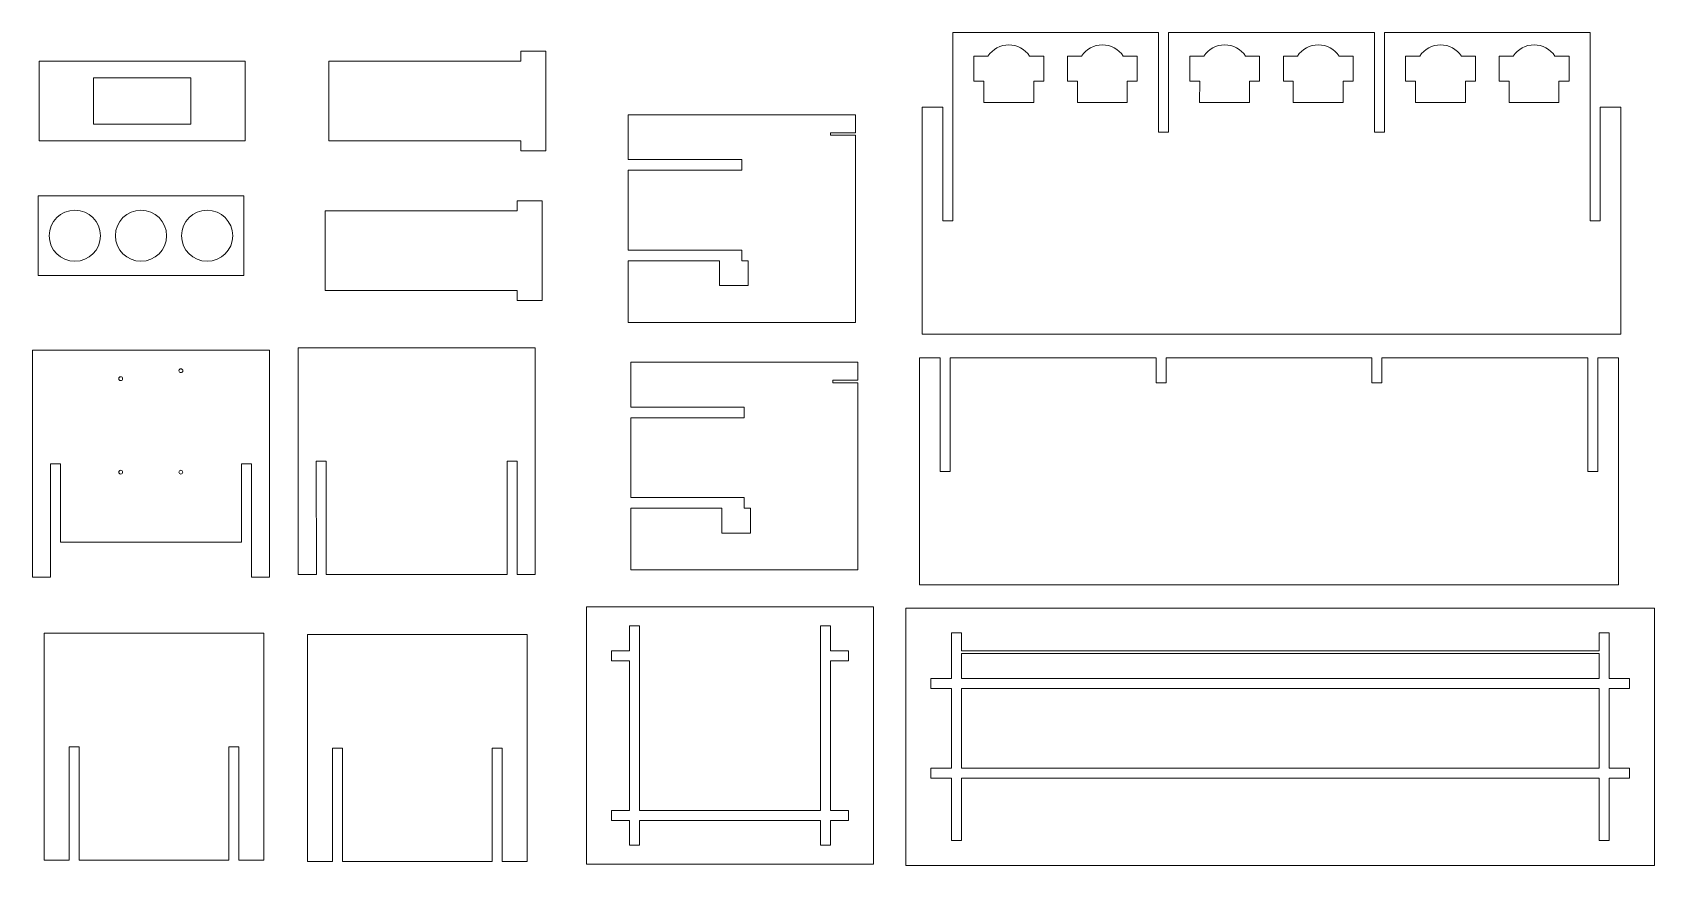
# Model space of a CAD drawing. Header units: inches. Extents: x 164 to 518, y 302 to 484.
import ezdxf

# ---------------------------------------------------------------- set-up
doc = ezdxf.new("R2010")
doc.units = ezdxf.units.IN
doc.header["$MEASUREMENT"] = 0
doc.layers.add('Make2D__Sichtbar__Kurven', color=7, linetype='Continuous')

msp = doc.modelspace()

# ---------------------------------------------------------------- linework, layer by layer
at = {"layer": 'Make2D__Sichtbar__Kurven', "lineweight": 0}
for points in [[(364.72, 483.62), (364.72, 442.47)], [(409.69, 483.62), (364.72, 483.62)], [(409.69, 461.82), (409.69, 467.27), (409.69, 483.62)], [(411.87, 483.62), (411.87, 467.27)], [(456.84, 483.62), (411.87, 483.62)], [(456.84, 461.82), (456.84, 467.27), (456.84, 483.62)], [(459.02, 483.62), (459.02, 467.27), (459.02, 461.82)], [(503.99, 483.62), (459.02, 483.62)], [(503.99, 442.47), (503.99, 483.62)], [(270.41, 477.35), (270.41, 479.53)], [(270.41, 479.53), (275.86, 479.53)], [(275.86, 479.53), (275.86, 457.73)], [(369.35, 472.99), (369.35, 478.44)], [(369.35, 478.44), (372.43, 478.44)], [(381.53, 478.44), (384.61, 478.44)], [(384.61, 478.44), (384.61, 472.99)], [(389.8, 472.99), (389.8, 478.44)], [(389.8, 478.44), (392.87, 478.44)], [(401.97, 478.44), (405.05, 478.44)], [(405.05, 478.44), (405.05, 472.99)], [(416.51, 472.99), (416.51, 478.44)], [(416.51, 478.44), (419.58, 478.44)], [(428.69, 478.44), (431.76, 478.44)], [(431.76, 478.44), (431.76, 472.99)], [(436.95, 472.99), (436.95, 478.44)], [(436.95, 478.44), (440.02, 478.44)], [(449.13, 478.44), (452.2, 478.44)], [(452.2, 478.44), (452.2, 472.99)], [(463.66, 472.99), (463.66, 478.44)], [(463.66, 478.44), (466.73, 478.44)], [(475.84, 478.44), (478.91, 478.44)], [(478.91, 478.44), (478.91, 472.99)], [(484.1, 472.99), (484.1, 478.44)], [(484.1, 478.44), (487.17, 478.44)], [(496.28, 478.44), (499.35, 478.44)], [(499.35, 478.44), (499.35, 472.99)], [(210.18, 477.35), (165.21, 477.35)], [(165.21, 477.35), (165.21, 459.91)], [(210.18, 459.91), (210.18, 477.35)], [(228.44, 459.91), (228.44, 477.35)], [(228.44, 477.35), (270.41, 477.35)], [(177.06, 463.59), (177.06, 473.67)], [(177.06, 473.67), (198.32, 473.67)], [(198.32, 473.67), (198.32, 463.59)], [(371.52, 472.99), (369.35, 472.99)], [(371.51, 468.33), (371.52, 472.99)], [(384.61, 472.99), (382.41, 472.99)], [(382.41, 472.99), (382.41, 468.33)], [(391.96, 472.99), (389.8, 472.99)], [(391.95, 468.33), (391.96, 472.99)], [(405.05, 472.99), (402.85, 472.99)], [(402.85, 472.99), (402.85, 468.33)], [(418.67, 472.99), (416.51, 472.99)], [(418.66, 468.33), (418.67, 472.99)], [(431.76, 472.99), (429.56, 472.99)], [(429.56, 472.99), (429.56, 468.33)], [(439.11, 472.99), (436.95, 472.99)], [(439.1, 468.33), (439.11, 472.99)], [(452.2, 472.99), (450, 472.99)], [(450, 472.99), (450, 468.33)], [(465.82, 472.99), (463.66, 472.99)], [(465.81, 468.33), (465.82, 472.99)], [(478.91, 472.99), (476.71, 472.99)], [(476.71, 472.99), (476.71, 468.33)], [(486.26, 472.99), (484.1, 472.99)], [(486.25, 468.33), (486.26, 472.99)], [(499.35, 472.99), (497.15, 472.99)], [(497.15, 472.99), (497.15, 468.33)], [(382.41, 468.33), (371.51, 468.33)], [(402.85, 468.33), (391.95, 468.33)], [(429.56, 468.33), (418.66, 468.33)], [(450, 468.33), (439.1, 468.33)], [(476.71, 468.33), (465.81, 468.33)], [(497.15, 468.33), (486.25, 468.33)], [(293.85, 455.82), (293.85, 465.63)], [(293.85, 465.63), (294.4, 465.63)], [(294.4, 465.63), (343.46, 465.63)], [(343.46, 465.63), (343.46, 461.71)], [(358.04, 467.27), (358.04, 418.21), (358.04, 417.66)], [(362.54, 467.27), (358.04, 467.27)], [(362.54, 442.47), (362.54, 467.27)], [(411.87, 467.27), (411.87, 461.82)], [(506.17, 467.27), (506.17, 442.47)], [(510.67, 467.27), (506.17, 467.27)], [(510.67, 417.67), (510.67, 418.21), (510.67, 467.27)], [(198.32, 463.59), (177.06, 463.59)], [(343.46, 461.71), (338.01, 461.71)], [(338.01, 461.71), (338.01, 461.14)], [(338.01, 461.14), (343.46, 461.14)], [(343.46, 461.14), (343.46, 420.25)], [(411.87, 461.82), (409.69, 461.82)], [(459.02, 461.82), (456.84, 461.82)], [(165.21, 459.91), (210.18, 459.91)], [(270.41, 459.91), (228.44, 459.91)], [(270.41, 457.73), (270.41, 459.91)], [(275.86, 457.73), (270.41, 457.73)], [(318.65, 455.82), (293.85, 455.82)], [(318.65, 453.5), (318.65, 455.82)], [(293.85, 436.06), (293.85, 453.5)], [(293.85, 453.5), (318.65, 453.5)], [(209.91, 447.92), (164.93, 447.91)], [(164.93, 447.91), (164.93, 430.47)], [(209.91, 430.47), (209.91, 447.92)], [(269.59, 446.83), (275.05, 446.83)], [(269.59, 444.65), (269.59, 446.83)], [(275.05, 446.83), (275.05, 425.02)], [(227.62, 444.65), (269.59, 444.65)], [(227.62, 427.2), (227.62, 444.65)], [(364.72, 442.47), (362.54, 442.47)], [(506.17, 442.47), (503.99, 442.47)], [(318.65, 436.06), (293.85, 436.06)], [(318.65, 433.74), (318.65, 436.06)], [(293.85, 420.25), (293.85, 433.74)], [(293.85, 433.74), (313.75, 433.74)], [(313.75, 433.74), (313.75, 428.29)], [(318.65, 433.74), (320.02, 433.74)], [(320.02, 428.29), (320.02, 433.74)], [(164.93, 430.47), (209.91, 430.47)], [(269.6, 427.2), (227.62, 427.2)], [(269.6, 425.02), (269.6, 427.2)], [(313.75, 428.29), (320.02, 428.29)], [(275.05, 425.02), (269.6, 425.02)], [(343.46, 420.25), (294.4, 420.25), (293.85, 420.25)], [(221.76, 414.73), (273.55, 414.73)], [(221.76, 365.13), (221.76, 414.73)], [(273.55, 414.73), (273.55, 365.13)], [(358.04, 417.66), (510.67, 417.67)], [(163.71, 414.19), (215.49, 414.19)], [(163.71, 364.58), (163.71, 414.19)], [(215.49, 414.19), (215.49, 364.58)], [(294.4, 401.72), (294.4, 411.53)], [(294.4, 411.53), (294.94, 411.53)], [(294.94, 411.53), (344, 411.53)], [(344, 411.53), (344, 407.61)], [(357.49, 412.49), (357.49, 363.43), (357.49, 362.88)], [(361.99, 412.49), (357.49, 412.49)], [(361.99, 387.68), (361.99, 412.49)], [(364.17, 412.49), (364.17, 387.68)], [(409.14, 412.49), (364.17, 412.49)], [(409.14, 407.04), (409.14, 412.49)], [(411.32, 412.49), (411.32, 407.04)], [(456.29, 412.49), (411.32, 412.49)], [(456.29, 407.04), (456.29, 412.49)], [(458.47, 412.49), (458.47, 407.04)], [(503.45, 412.49), (458.47, 412.49)], [(503.45, 387.69), (503.45, 412.49)], [(505.63, 412.49), (505.63, 387.69)], [(510.12, 412.49), (505.63, 412.49)], [(510.12, 362.88), (510.12, 363.43), (510.12, 412.49)], [(344, 407.61), (338.55, 407.61)], [(338.55, 407.61), (338.55, 407.03)], [(338.55, 407.03), (344, 407.03)], [(344, 407.03), (344, 366.15)], [(411.32, 407.04), (409.14, 407.04)], [(458.47, 407.04), (456.29, 407.04)], [(319.2, 401.72), (294.4, 401.72)], [(319.2, 399.4), (319.2, 401.72)], [(294.4, 381.96), (294.4, 399.4)], [(294.4, 399.4), (319.2, 399.4)], [(225.71, 389.93), (225.72, 365.13)], [(227.9, 389.93), (225.71, 389.93)], [(227.9, 365.13), (227.9, 389.93)], [(267.42, 389.93), (267.42, 365.13)], [(269.6, 389.93), (267.42, 389.93)], [(269.6, 365.13), (269.6, 389.93)], [(167.66, 389.38), (167.66, 364.58)], [(169.84, 389.38), (167.66, 389.38)], [(169.84, 372.21), (169.84, 389.38)], [(209.36, 389.38), (209.36, 372.21)], [(211.54, 389.38), (209.36, 389.38)], [(211.54, 364.58), (211.54, 389.38)], [(364.17, 387.68), (361.99, 387.68)], [(505.63, 387.69), (503.45, 387.69)], [(319.2, 381.96), (294.4, 381.96)], [(294.4, 366.15), (294.4, 379.64)], [(294.4, 379.64), (314.29, 379.64)], [(314.29, 379.64), (314.29, 374.19)], [(319.2, 379.64), (319.2, 381.96)], [(319.2, 379.64), (320.56, 379.64)], [(320.56, 374.19), (320.56, 379.64)], [(169.84, 372.21), (209.36, 372.21)], [(314.29, 374.19), (320.56, 374.19)], [(225.72, 365.13), (221.76, 365.13)], [(267.42, 365.13), (227.9, 365.13)], [(273.55, 365.13), (269.6, 365.13)], [(344, 366.15), (294.94, 366.15), (294.4, 366.15)], [(167.66, 364.58), (163.71, 364.58)], [(215.49, 364.58), (211.54, 364.58)], [(357.49, 362.88), (510.12, 362.88)], [(347.41, 358.11), (284.72, 358.11)], [(284.72, 358.11), (284.72, 301.83)], [(347.41, 301.83), (347.41, 358.11)], [(354.5, 357.84), (354.5, 301.56)], [(518.03, 357.84), (354.5, 357.84)], [(518.03, 301.56), (518.03, 357.84)], [(166.3, 302.71), (166.3, 352.32)], [(166.3, 352.32), (214.27, 352.32)], [(214.27, 352.32), (214.27, 302.71)], [(223.81, 352.05), (271.78, 352.05)], [(223.81, 302.44), (223.81, 352.05)], [(271.78, 352.05), (271.78, 302.44)], [(294.13, 353.95), (296.31, 353.95)], [(294.13, 353.95), (294.13, 348.5)], [(296.31, 353.95), (296.31, 348.5)], [(335.83, 353.95), (338.01, 353.95)], [(335.83, 353.95), (335.83, 348.5)], [(338.01, 353.95), (338.01, 348.5)], [(364.44, 342.44), (364.44, 352.39)], [(364.44, 352.39), (366.62, 352.39)], [(366.62, 352.39), (366.62, 348.46)], [(505.9, 348.46), (505.9, 352.39)], [(505.9, 352.39), (508.08, 352.39)], [(508.08, 352.39), (508.08, 342.44)], [(290.17, 346.32), (290.17, 348.5)], [(290.17, 348.5), (294.13, 348.5)], [(296.31, 348.5), (296.31, 346.32)], [(335.83, 346.32), (335.83, 348.5)], [(338.01, 348.5), (341.96, 348.5)], [(341.96, 348.5), (341.96, 346.32)], [(366.62, 348.46), (505.9, 348.46)], [(505.9, 347.92), (366.62, 347.92)], [(366.62, 347.92), (366.62, 342.44)], [(505.9, 342.44), (505.9, 347.92)], [(290.17, 346.32), (294.13, 346.32)], [(294.13, 346.32), (294.13, 313.62)], [(296.31, 346.32), (296.31, 313.62)], [(335.83, 346.32), (335.83, 313.62)], [(338.01, 346.32), (341.96, 346.32)], [(338.01, 346.32), (338.01, 313.62)], [(359.95, 340.26), (359.95, 342.44)], [(359.95, 342.44), (364.44, 342.44)], [(364.44, 340.26), (359.95, 340.26)], [(364.44, 322.82), (364.44, 340.26)], [(366.62, 342.44), (505.9, 342.44)], [(366.62, 340.26), (366.63, 322.82)], [(505.9, 340.26), (366.62, 340.26)], [(505.9, 322.82), (505.9, 340.26)], [(508.08, 342.44), (512.58, 342.44)], [(512.58, 340.26), (508.08, 340.26)], [(508.08, 340.26), (508.08, 322.82)], [(512.58, 342.44), (512.58, 340.26)], [(173.93, 327.51), (171.75, 327.51)], [(171.75, 327.51), (171.75, 302.71)], [(173.93, 302.71), (173.93, 327.51)], [(208.82, 327.52), (206.64, 327.52)], [(206.64, 327.52), (206.64, 302.71)], [(208.82, 302.71), (208.82, 327.52)], [(229.26, 327.24), (229.26, 302.44)], [(231.44, 327.24), (229.26, 327.24)], [(231.44, 302.44), (231.44, 327.24)], [(264.15, 327.24), (264.15, 302.44)], [(266.33, 327.24), (264.15, 327.24)], [(266.33, 302.44), (266.33, 327.24)], [(359.95, 320.64), (359.95, 322.82)], [(359.95, 322.82), (364.44, 322.82)], [(366.63, 322.82), (505.9, 322.82)], [(508.08, 322.82), (512.58, 322.82)], [(512.58, 322.82), (512.58, 320.64)], [(364.44, 320.64), (359.95, 320.64)], [(364.44, 307.01), (364.44, 320.64)], [(505.9, 320.64), (366.63, 320.64)], [(366.63, 320.64), (366.63, 307.01)], [(505.9, 307.01), (505.9, 320.64)], [(512.58, 320.64), (508.08, 320.64)], [(508.08, 320.64), (508.08, 307.01)], [(290.17, 311.44), (290.17, 313.62)], [(290.17, 313.62), (294.13, 313.62)], [(296.31, 313.62), (335.83, 313.62)], [(338.01, 313.62), (341.96, 313.62)], [(341.96, 313.62), (341.96, 311.44)], [(290.17, 311.44), (294.13, 311.44)], [(294.13, 311.44), (294.13, 305.98)], [(296.31, 311.44), (296.31, 305.98)], [(296.31, 311.44), (335.83, 311.44)], [(335.83, 311.44), (335.83, 305.99)], [(338.01, 311.44), (338.01, 305.99)], [(338.01, 311.44), (341.96, 311.44)], [(296.31, 305.98), (294.13, 305.98)], [(338.01, 305.99), (335.83, 305.99)], [(366.63, 307.01), (364.44, 307.01)], [(508.08, 307.01), (505.9, 307.01)], [(171.75, 302.71), (166.3, 302.71)], [(206.64, 302.71), (173.93, 302.71)], [(214.27, 302.71), (208.82, 302.71)], [(229.26, 302.44), (223.81, 302.44)], [(264.15, 302.44), (231.44, 302.44)], [(271.78, 302.44), (266.33, 302.44)], [(284.72, 301.83), (347.41, 301.83)], [(354.5, 301.56), (518.03, 301.56)]]:
    msp.add_lwpolyline(points, dxfattribs=at)
for points, knots in [([(372.43, 478.44), (373.44, 479.97), (375.15, 480.9), (376.98, 480.9), (378.81, 480.9), (380.53, 479.97), (381.53, 478.44)], [0, 0, 0, 0, 1, 1, 1, 2, 2, 2, 2]), ([(392.87, 478.44), (393.88, 479.97), (395.59, 480.9), (397.42, 480.9), (399.26, 480.9), (400.97, 479.97), (401.97, 478.44)], [0, 0, 0, 0, 1, 1, 1, 2, 2, 2, 2]), ([(419.58, 478.44), (420.59, 479.97), (422.3, 480.9), (424.13, 480.9), (425.97, 480.9), (427.68, 479.97), (428.69, 478.44)], [0, 0, 0, 0, 1, 1, 1, 2, 2, 2, 2]), ([(440.02, 478.44), (441.03, 479.98), (442.74, 480.9), (444.57, 480.9), (446.41, 480.9), (448.12, 479.98), (449.13, 478.44)], [0, 0, 0, 0, 1, 1, 1, 2, 2, 2, 2]), ([(466.73, 478.44), (467.74, 479.98), (469.45, 480.9), (471.28, 480.9), (473.12, 480.9), (474.83, 479.98), (475.84, 478.44)], [0, 0, 0, 0, 1, 1, 1, 2, 2, 2, 2]), ([(487.17, 478.44), (488.18, 479.98), (489.89, 480.9), (491.72, 480.9), (493.56, 480.9), (495.27, 479.98), (496.28, 478.44)], [0, 0, 0, 0, 1, 1, 1, 2, 2, 2, 2]), ([(178.56, 439.19), (178.56, 436.11), (176.06, 433.61), (172.98, 433.61), (169.89, 433.61), (167.39, 436.11), (167.39, 439.19), (167.39, 442.28), (169.89, 444.78), (172.98, 444.78), (176.06, 444.78), (178.56, 442.28), (178.56, 439.19)], [0, 0, 0, 0, 1, 1, 1, 2, 2, 2, 3, 3, 3, 4, 4, 4, 4]), ([(193.01, 439.19), (193.01, 436.11), (190.51, 433.61), (187.42, 433.61), (184.33, 433.61), (181.83, 436.11), (181.83, 439.19), (181.83, 442.28), (184.33, 444.78), (187.42, 444.78), (190.51, 444.78), (193.01, 442.28), (193.01, 439.19)], [0, 0, 0, 0, 1, 1, 1, 2, 2, 2, 3, 3, 3, 4, 4, 4, 4]), ([(196.28, 439.19), (196.28, 442.28), (198.78, 444.78), (201.87, 444.78), (204.95, 444.78), (207.45, 442.28), (207.45, 439.19), (207.45, 436.11), (204.95, 433.61), (201.87, 433.61), (198.78, 433.61), (196.28, 436.11), (196.28, 439.19)], [0, 0, 0, 0, 1, 1, 1, 2, 2, 2, 3, 3, 3, 4, 4, 4, 4]), ([(183.41, 407.96), (183.41, 408.19), (183.22, 408.38), (182.99, 408.38), (182.76, 408.38), (182.57, 408.19), (182.57, 407.96), (182.57, 407.73), (182.76, 407.54), (182.99, 407.54), (183.22, 407.54), (183.41, 407.73), (183.41, 407.96)], [0, 0, 0, 0, 1, 1, 1, 2, 2, 2, 3, 3, 3, 4, 4, 4, 4]), ([(196.56, 409.7), (196.56, 409.93), (196.37, 410.12), (196.14, 410.12), (195.9, 410.12), (195.71, 409.93), (195.71, 409.7), (195.71, 409.47), (195.9, 409.28), (196.14, 409.28), (196.37, 409.28), (196.56, 409.47), (196.56, 409.7)], [0, 0, 0, 0, 1, 1, 1, 2, 2, 2, 3, 3, 3, 4, 4, 4, 4]), ([(183.41, 387.54), (183.41, 387.78), (183.22, 387.96), (182.99, 387.96), (182.76, 387.96), (182.57, 387.78), (182.57, 387.54), (182.57, 387.31), (182.76, 387.12), (182.99, 387.12), (183.22, 387.12), (183.41, 387.31), (183.41, 387.54)], [0, 0, 0, 0, 1, 1, 1, 2, 2, 2, 3, 3, 3, 4, 4, 4, 4]), ([(196.55, 387.54), (196.55, 387.78), (196.37, 387.96), (196.13, 387.96), (195.9, 387.96), (195.71, 387.78), (195.71, 387.54), (195.71, 387.31), (195.9, 387.12), (196.13, 387.12), (196.37, 387.12), (196.55, 387.31), (196.55, 387.54)], [0, 0, 0, 0, 1, 1, 1, 2, 2, 2, 3, 3, 3, 4, 4, 4, 4])]:
    msp.add_open_spline(points, degree=3, knots=knots, dxfattribs=at)

doc.saveas('drawing.dxf')
